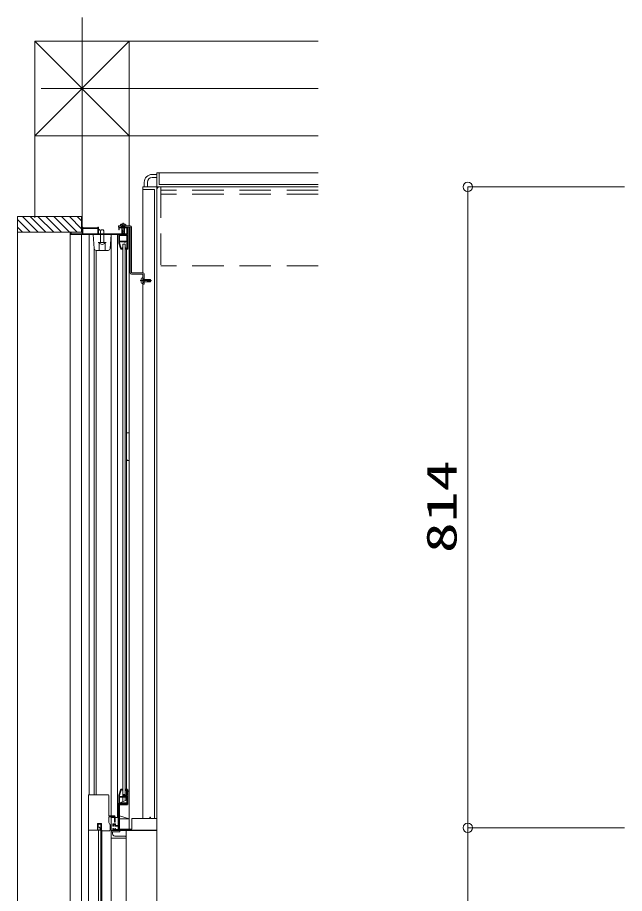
# Model space of a CAD drawing. Units: millimetres on the paper. Extents: x -305 to 305, y -152 to 152.
# Drawn here: x -181 to -142.5, y 21 to 76.6 of the extents above; entities that cross this region are included whole.
import ezdxf
from ezdxf.enums import TextEntityAlignment as Align

# ---------------------------------------------------------------- set-up
doc = ezdxf.new("R2010")
doc.units = ezdxf.units.MM
doc.linetypes.add('DASHED2', pattern=[3, 2, -1])
doc.linetypes.add('LONG_CHAIN', pattern=[21, 18, -1, 1, -1])
doc.layers.add('0-0_0', color=7, linetype='Continuous', lineweight=9)
doc.layers.add('0-1_VIEW0001', color=7, linetype='Continuous', lineweight=9)
doc.styles.add('ＭＳ ゴシック', font='')
doc.styles.get('ＭＳ ゴシック').set_extended_font_data('MS Gothic')

# ---------------------------------------------------------------- blocks, each defined once
blk = doc.blocks.new('_ORIGIN')
at = {"layer": '0-0_0'}
blk.add_line((0, 0), (-1, 0), dxfattribs=at)
blk.add_circle((0, 0), 0.5, dxfattribs=at)

msp = doc.modelspace()

# ---------------------------------------------------------------- linework, layer by layer
at = {"layer": '0-0_0'}
for p, q in [((-142.473, 65.841), (-152.433, 65.841)), ((-152.433, 25.741), (-152.433, 65.241)), ((-142.473, 25.141), (-152.433, 25.141)), ((-142.473, 25.141), (-152.433, 25.141)), ((-152.433, -12.859), (-152.433, 24.541))]:
    msp.add_line(p, q, dxfattribs=at)
at = {"layer": '0-1_VIEW0001', "linetype": 'LONG_CHAIN'}
for p, q in [((-176.935, 76.604), (-176.935, 62.876)), ((-161.935, 72.092), (-179.543, 72.092))]:
    msp.add_line(p, q, dxfattribs=at)
at = {"layer": '0-1_VIEW0001'}
for p, q in [((-173.935, 75.093), (-179.935, 69.092)), ((-179.935, 75.092), (-179.935, 63.891)), ((-173.935, 69.092), (-179.934, 75.092)), ((-161.935, 75.092), (-179.934, 75.092)), ((-173.935, 75.093), (-173.935, 63.371)), ((-161.935, 69.092), (-179.935, 69.092)), ((-172.485, 66.641), (-172.185, 66.641)), ((-172.485, 66.441), (-172.185, 66.441)), ((-172.185, 66.741), (-161.935, 66.741)), ((-172.185, 65.866), (-172.185, 66.741)), ((-172.035, 65.991), (-172.035, 66.741)), ((-173.085, 65.841), (-173.085, 60.391)), ((-172.21, 65.841), (-173.085, 65.841)), ((-172.335, 65.691), (-173.085, 65.691)), ((-172.985, 66.141), (-172.985, 65.841)), ((-172.785, 66.141), (-172.785, 65.841)), ((-172.335, 65.691), (-172.335, 25.741)), ((-172.185, 65.816), (-172.185, 25.519)), ((-172.185, 25.841), (-172.185, 65.691)), ((-172.16, 65.841), (-161.935, 65.841)), ((-161.935, 65.841), (-172.036, 65.841)), ((-172.035, 65.991), (-161.935, 65.991)), ((-176.963, 63.966), (-181.038, 63.966)), ((-181.038, 63.966), (-181.038, -14.459)), ((-181.038, 63.78), (-180.224, 62.966)), ((-180.729, 63.966), (-179.729, 62.965)), ((-180.234, 63.965), (-179.234, 62.965)), ((-179.739, 63.965), (-178.739, 62.965)), ((-179.239, 63.965), (-178.239, 62.965)), ((-178.739, 63.965), (-177.739, 62.966)), ((-178.239, 63.965), (-177.239, 62.966)), ((-177.743, 63.965), (-176.963, 63.185)), ((-177.243, 63.965), (-176.963, 63.685)), ((-176.963, 62.966), (-176.963, 63.966)), ((-174.495, 63.371), (-174.49, 63.427)), ((-174.423, 63.489), (-174.377, 63.398)), ((-174.32, 63.558), (-174.32, 62.824)), ((-174.218, 63.489), (-174.263, 63.398)), ((-174.145, 63.371), (-174.15, 63.427)), ((-181.038, 63.285), (-180.719, 62.966)), ((-176.963, 62.966), (-181.038, 62.966)), ((-177.685, -10.451), (-177.685, 62.966)), ((-177.635, 62.966), (-177.685, 62.966)), ((-177.635, 62.866), (-177.635, 62.966)), ((-176.935, 63.291), (-176.935, 62.866)), ((-176.89, 63.291), (-176.935, 63.291)), ((-176.89, 63.241), (-176.89, 63.291)), ((-175.93, 63.241), (-176.89, 63.241)), ((-176.89, 63.196), (-176.89, 62.866)), ((-175.93, 63.196), (-176.89, 63.196)), ((-175.93, 63.241), (-175.93, 63.291)), ((-175.9, 63.291), (-175.93, 63.291)), ((-175.93, 62.866), (-175.93, 63.196)), ((-175.885, 63.136), (-175.885, 63.276)), ((-175.835, 63.136), (-175.885, 63.136)), ((-175.885, 63.091), (-175.835, 63.091)), ((-175.885, 62.866), (-175.885, 63.091)), ((-175.835, 63.091), (-175.835, 63.136)), ((-175.725, 63.116), (-175.76, 63.046)), ((-175.76, 62.386), (-175.76, 63.046)), ((-175.56, 62.386), (-175.56, 63.046)), ((-174.615, 63.371), (-173.885, 63.371)), ((-174.61, 63.291), (-174.61, 63.116)), ((-174.61, 63.116), (-174.57, 63.116)), ((-174.05, 63.291), (-174.595, 63.291)), ((-174.57, 63.246), (-174.09, 63.246)), ((-174.57, 63.116), (-174.57, 63.246)), ((-174.438, 63.369), (-174.438, 63.289)), ((-174.403, 62.921), (-174.403, 63.336)), ((-174.403, 63.036), (-174.372, 63.036)), ((-174.403, 62.921), (-174.328, 62.871)), ((-174.328, 62.889), (-174.388, 63.088)), ((-174.377, 63.398), (-174.32, 63.368)), ((-174.32, 62.946), (-174.363, 63.091)), ((-174.347, 63.036), (-174.238, 63.036)), ((-174.328, 62.889), (-174.328, 62.871)), ((-174.313, 62.871), (-174.328, 62.871)), ((-174.263, 63.398), (-174.32, 63.368)), ((-174.32, 62.946), (-174.313, 62.871)), ((-174.32, 62.946), (-174.32, 62.871)), ((-174.238, 62.921), (-174.313, 62.871)), ((-174.238, 63.336), (-174.238, 62.921)), ((-174.234, 63.346), (-174.234, 63.336)), ((-174.213, 63.37), (-174.213, 63.29)), ((-174.09, 63.246), (-174.09, 62.866)), ((-174.035, 61.916), (-174.035, 63.291)), ((-173.935, 63.291), (-173.935, 25.051)), ((-173.885, 63.291), (-173.885, 60.391)), ((-173.805, 63.291), (-173.805, 60.391)), ((-177.685, 62.816), (-174.09, 62.816)), ((-176.935, 62.866), (-177.635, 62.866)), ((-176.98, -11.431), (-176.98, 62.816)), ((-176.89, 62.866), (-175.93, 62.866)), ((-176.485, 27.241), (-176.485, 62.791)), ((-175.91, 62.316), (-175.66, 62.316)), ((-174.09, 62.866), (-175.885, 62.866)), ((-175.86, 61.816), (-175.86, 62.316)), ((-175.76, 62.816), (-175.76, 62.316)), ((-175.66, 62.316), (-175.41, 62.316)), ((-175.56, 62.816), (-175.56, 62.316)), ((-175.46, 61.816), (-175.46, 62.316)), ((-175.085, 62.816), (-175.151, 61.931)), ((-175.095, 25.891), (-175.095, 62.791)), ((-174.695, 25.791), (-174.695, 62.816)), ((-174.61, 62.306), (-174.61, 62.816)), ((-174.595, 62.816), (-174.575, 62.816)), ((-174.565, 62.756), (-174.565, 62.406)), ((-174.15, 62.756), (-174.565, 62.756)), ((-174.565, 62.406), (-174.248, 62.406)), ((-174.565, 62.361), (-174.565, 62.306)), ((-174.266, 62.361), (-174.565, 62.361)), ((-174.549, 62.801), (-174.184, 62.801)), ((-174.235, 62.335), (-174.256, 62.356)), ((-174.237, 62.401), (-174.223, 62.387)), ((-174.22, 62.331), (-174.224, 62.331)), ((-174.205, 62.385), (-174.171, 62.404)), ((-174.128, 62.376), (-174.201, 62.336)), ((-174.164, 62.406), (-174.135, 62.406)), ((-174.12, 62.391), (-174.12, 62.389)), ((-174.09, 62.816), (-174.09, 61.941)), ((-176.178, 27.241), (-176.178, 62.058)), ((-176.044, 61.816), (-175.276, 61.816)), ((-176.038, 27.241), (-176.038, 61.816)), ((-174.496, 61.926), (-174.606, 62.276)), ((-174.563, 62.289), (-174.455, 61.946)), ((-174.401, 61.891), (-174.448, 61.891)), ((-174.441, 61.936), (-174.42, 61.936)), ((-174.409, 61.94), (-174.373, 61.976)), ((-174.35, 61.936), (-174.391, 61.895)), ((-174.363, 61.981), (-174.36, 61.981)), ((-174.355, 62.216), (-174.355, 26.798)), ((-174.196, 62.216), (-174.355, 62.216)), ((-174.345, 61.966), (-174.345, 61.947)), ((-174.213, 62.266), (-174.213, 62.266)), ((-174.195, 62.216), (-174.195, 26.86)), ((-174.17, 61.966), (-174.195, 61.966)), ((-174.195, 61.891), (-174.06, 61.891)), ((-174.09, 61.941), (-174.145, 61.941)), ((-174.115, 61.891), (-174.115, 26.891)), ((-173.805, 60.391), (-173.065, 60.391)), ((-173.805, 60.311), (-173.065, 60.311)), ((-173.085, 60.311), (-173.085, 60.064)), ((-173.065, 60.311), (-173.065, 59.666)), ((-172.985, 59.666), (-172.985, 60.311)), ((-173.253, 59.891), (-172.519, 59.891)), ((-173.065, 60.066), (-173.121, 60.061)), ((-173.065, 59.716), (-173.121, 59.72)), ((-173.116, 59.891), (-172.935, 59.891)), ((-173.085, 59.717), (-173.085, 25.741)), ((-173.065, 60.003), (-172.985, 60.003)), ((-173.065, 59.808), (-172.616, 59.808)), ((-173.065, 59.778), (-172.985, 59.778)), ((-173.065, 59.666), (-172.985, 59.666)), ((-172.64, 59.891), (-172.785, 59.848)), ((-172.583, 59.883), (-172.783, 59.823)), ((-172.64, 59.891), (-172.565, 59.898)), ((-172.64, 59.891), (-172.565, 59.891)), ((-172.616, 59.808), (-172.565, 59.883)), ((-172.583, 59.883), (-172.565, 59.883)), ((-172.565, 59.883), (-172.565, 59.898)), ((-173.935, 50.217), (-174.115, 50.217)), ((-174.115, 48.52), (-173.936, 48.468)), ((-173.935, 48.467), (-174.115, 48.467)), ((-174.496, 27.556), (-174.606, 27.205)), ((-174.563, 27.192), (-174.452, 27.546)), ((-174.452, 27.546), (-174.42, 27.546)), ((-174.401, 27.591), (-174.448, 27.591)), ((-174.409, 27.541), (-174.373, 27.505)), ((-174.35, 27.545), (-174.391, 27.586)), ((-174.363, 27.501), (-174.36, 27.501)), ((-174.196, 27.266), (-174.355, 27.266)), ((-174.345, 27.516), (-174.345, 27.534)), ((-174.195, 27.591), (-174.06, 27.591)), ((-174.17, 27.516), (-174.195, 27.516)), ((-174.09, 27.541), (-174.145, 27.541)), ((-174.09, 27.216), (-174.09, 27.541)), ((-174.035, 27.566), (-174.035, 26.631)), ((-173.935, 27.467), (-174.035, 27.467)), ((-176.535, 27.191), (-176.535, 24.956)), ((-175.285, 27.241), (-176.485, 27.241)), ((-175.235, 25.906), (-175.235, 27.191)), ((-174.115, 26.891), (-174.635, 26.691)), ((-174.61, 25.286), (-174.61, 27.175)), ((-174.565, 27.121), (-174.565, 27.175)), ((-174.266, 27.121), (-174.565, 27.121)), ((-174.565, 27.076), (-174.248, 27.076)), ((-174.565, 26.726), (-174.565, 27.076)), ((-174.15, 26.726), (-174.565, 26.726)), ((-174.335, 27.185), (-174.335, 27.197)), ((-174.287, 27.142), (-174.323, 27.163)), ((-174.313, 27.21), (-174.267, 27.183)), ((-174.245, 27.136), (-174.262, 27.136)), ((-174.235, 27.146), (-174.256, 27.125)), ((-174.249, 27.185), (-174.223, 27.211)), ((-174.237, 27.08), (-174.223, 27.094)), ((-174.205, 27.166), (-174.228, 27.143)), ((-174.22, 27.151), (-174.224, 27.151)), ((-174.213, 27.216), (-174.09, 27.216)), ((-174.205, 27.096), (-174.171, 27.077)), ((-174.128, 27.105), (-174.201, 27.146)), ((-174.09, 27.171), (-174.194, 27.171)), ((-174.164, 27.076), (-174.135, 27.076)), ((-174.12, 27.091), (-174.12, 27.092)), ((-174.09, 26.666), (-174.09, 27.171)), ((-174.635, 24.966), (-174.635, 26.691)), ((-174.61, 26.681), (-174.184, 26.681)), ((-174.61, 26.666), (-174.575, 26.666)), ((-174.595, 26.666), (-174.09, 26.666)), ((-174.55, 26.606), (-174.55, 25.051)), ((-174.06, 26.606), (-174.55, 26.606)), ((-175.235, 25.475), (-175.235, 25.826)), ((-174.885, 25.891), (-175.22, 25.891)), ((-175.22, 25.841), (-174.9, 25.841)), ((-175.095, 25.841), (-175.095, -11.309)), ((-174.635, 25.791), (-175.095, 25.791)), ((-174.885, 25.826), (-174.885, 25.506)), ((-174.835, 25.506), (-174.835, 25.841)), ((-174.55, 25.897), (-173.936, 25.718)), ((-173.935, 25.717), (-174.55, 25.717)), ((-173.785, 25.051), (-173.785, 25.691)), ((-173.735, 25.741), (-172.625, 25.741)), ((-172.625, 25.816), (-172.585, 25.816)), ((-172.625, 25.741), (-172.625, 25.816)), ((-172.585, 25.816), (-172.585, 25.741)), ((-172.585, 25.741), (-172.235, 25.741)), ((-172.185, 25.841), (-172.185, 25.519)), ((-172.185, 25.691), (-172.185, 25.006)), ((-175.695, 25.416), (-175.965, 25.416)), ((-175.965, 25.416), (-175.965, 24.98)), ((-175.94, 25.046), (-175.94, 25.118)), ((-175.939, 25.123), (-175.924, 25.162)), ((-175.739, 25.371), (-175.739, -11.189)), ((-175.695, 24.986), (-175.695, 25.416)), ((-175.162, 25.344), (-175.233, 25.467)), ((-175.16, 24.995), (-175.16, 25.337)), ((-174.985, 25.391), (-174.81, 25.391)), ((-174.985, 25.391), (-174.985, 25.236)), ((-174.935, 25.236), (-174.985, 25.236)), ((-174.985, 25.086), (-174.935, 25.086)), ((-174.985, 24.991), (-174.985, 25.086)), ((-174.935, 25.341), (-174.935, 25.236)), ((-174.86, 25.341), (-174.935, 25.341)), ((-174.935, 25.086), (-174.935, 25.031)), ((-174.87, 25.491), (-174.85, 25.491)), ((-174.86, 25.236), (-174.86, 25.341)), ((-174.61, 25.236), (-174.86, 25.236)), ((-174.86, 25.086), (-174.82, 25.086)), ((-174.86, 25.031), (-174.86, 25.086)), ((-174.82, 25.086), (-174.82, 25.041)), ((-174.82, 25.041), (-174.61, 25.041)), ((-174.81, 25.391), (-174.81, 25.286)), ((-174.81, 25.286), (-174.61, 25.286)), ((-174.61, 25.041), (-174.61, 25.236)), ((-174.55, 25.051), (-173.785, 25.051)), ((-176.535, 24.98), (-176.535, -13.019)), ((-175.685, 24.98), (-176.535, 24.98)), ((-176.49, 24.981), (-175.924, 24.981)), ((-175.91, 25.021), (-175.915, 25.021)), ((-175.911, 24.988), (-175.902, 25.002)), ((-175.84, 24.981), (-175.91, 24.981)), ((-175.9, 25.01), (-175.9, 25.011)), ((-175.889, -11.139), (-175.889, 24.981)), ((-175.739, 24.941), (-175.203, 24.941)), ((-175.685, -11.309), (-175.685, 24.98)), ((-175.182, 24.953), (-175.162, 24.987)), ((-175.095, 24.969), (-174.551, 24.969)), ((-175.095, 24.888), (-174.547, 24.888)), ((-175.095, 24.491), (-174.198, 24.491)), ((-175.011, 24.766), (-175.011, 24.888)), ((-172.2, 24.991), (-174.985, 24.991)), ((-174.935, 25.031), (-174.86, 25.031)), ((-174.21, 24.616), (-174.861, 24.616)), ((-172.185, 24.966), (-174.635, 24.966)), ((-174.551, 24.969), (-174.535, 24.925)), ((-174.531, 24.991), (-174.537, 24.991)), ((-174.531, 24.991), (-174.39, 24.991)), ((-174.145, 24.579), (-174.145, 24.966)), ((-174.145, 24.491), (-174.145, -11.485)), ((-172.185, 24.966), (-172.185, -11.485))]:
    msp.add_line(p, q, dxfattribs=at)
at = {"layer": '0-1_VIEW0001', "color": 6, "linetype": 'DASHED2'}
for p, q in [((-161.935, 65.841), (-171.935, 65.841)), ((-171.935, 60.891), (-171.935, 65.841)), ((-161.935, 65.641), (-171.935, 65.641)), ((-161.935, 60.841), (-171.935, 60.841))]:
    msp.add_line(p, q, dxfattribs=at)
msp.add_lwpolyline([(-161.935, 65.391), (-171.935, 65.391), (-171.935, 65.641)], dxfattribs=at)
at = {"layer": '0-1_VIEW0001'}
for points in [[(-175.885, 63.276), (-175.89, 63.286), (-175.9, 63.291)], [(-175.56, 63.046), (-175.595, 63.116), (-175.725, 63.116)], [(-174.615, 63.371), (-174.615, 63.291), (-173.885, 63.291)], [(-174.407, 63.346), (-174.407, 63.336), (-174.213, 63.336)], [(-175.085, 62.816), (-176.235, 62.816), (-176.169, 61.931)], [(-174.575, 62.816), (-174.568, 62.814), (-174.562, 62.808), (-174.557, 62.803), (-174.549, 62.801)], [(-174.256, 62.356), (-174.261, 62.359), (-174.266, 62.361)], [(-174.248, 62.406), (-174.242, 62.404), (-174.237, 62.401)], [(-174.224, 62.331), (-174.23, 62.332), (-174.235, 62.335)], [(-174.223, 62.387), (-174.215, 62.383), (-174.205, 62.385)], [(-174.201, 62.336), (-174.21, 62.332), (-174.22, 62.331)], [(-174.184, 62.801), (-174.178, 62.802), (-174.172, 62.806)], [(-174.172, 62.806), (-174.123, 62.798), (-174.15, 62.756)], [(-174.171, 62.404), (-174.168, 62.405), (-174.164, 62.406)], [(-174.135, 62.406), (-174.125, 62.401), (-174.12, 62.391)], [(-174.12, 62.389), (-174.122, 62.382), (-174.128, 62.376)], [(-174.606, 62.276), (-174.609, 62.291), (-174.61, 62.306)], [(-174.565, 62.306), (-174.564, 62.298), (-174.563, 62.289)], [(-174.448, 61.891), (-174.478, 61.9), (-174.496, 61.926)], [(-174.455, 61.946), (-174.45, 61.939), (-174.441, 61.936)], [(-174.42, 61.936), (-174.414, 61.937), (-174.409, 61.94)], [(-174.391, 61.895), (-174.396, 61.892), (-174.401, 61.891)], [(-174.373, 61.976), (-174.368, 61.979), (-174.363, 61.981)], [(-174.36, 61.981), (-174.35, 61.976), (-174.345, 61.966)], [(-174.345, 61.947), (-174.346, 61.941), (-174.35, 61.936)], [(-174.145, 61.941), (-174.152, 61.944), (-174.155, 61.951), (-174.16, 61.961), (-174.17, 61.966)], [(-174.06, 61.891), (-174.042, 61.898), (-174.035, 61.916)], [(-173.065, 59.973), (-172.616, 59.973), (-172.565, 59.898)], [(-174.448, 27.591), (-174.478, 27.581), (-174.496, 27.556)], [(-174.42, 27.546), (-174.414, 27.544), (-174.409, 27.541)], [(-174.391, 27.586), (-174.396, 27.589), (-174.401, 27.591)], [(-174.373, 27.505), (-174.368, 27.502), (-174.363, 27.501)], [(-174.36, 27.501), (-174.35, 27.505), (-174.345, 27.516)], [(-174.345, 27.534), (-174.346, 27.54), (-174.35, 27.545)], [(-174.145, 27.541), (-174.152, 27.538), (-174.155, 27.531), (-174.16, 27.52), (-174.17, 27.516)], [(-174.06, 27.591), (-174.042, 27.583), (-174.035, 27.566)], [(-176.485, 27.241), (-176.52, 27.226), (-176.535, 27.191)], [(-175.235, 27.191), (-175.25, 27.226), (-175.285, 27.241)], [(-174.606, 27.205), (-174.609, 27.19), (-174.61, 27.175)], [(-174.565, 27.175), (-174.564, 27.184), (-174.563, 27.192)], [(-174.335, 27.197), (-174.328, 27.21), (-174.313, 27.21)], [(-174.323, 27.163), (-174.332, 27.172), (-174.335, 27.185)], [(-174.262, 27.136), (-174.275, 27.137), (-174.287, 27.142)], [(-174.267, 27.183), (-174.258, 27.181), (-174.249, 27.185)], [(-174.256, 27.125), (-174.261, 27.122), (-174.266, 27.121)], [(-174.248, 27.076), (-174.242, 27.077), (-174.237, 27.08)], [(-174.228, 27.143), (-174.236, 27.137), (-174.245, 27.136)], [(-174.224, 27.151), (-174.23, 27.149), (-174.235, 27.146)], [(-174.223, 27.211), (-174.218, 27.214), (-174.213, 27.216)], [(-174.223, 27.094), (-174.215, 27.098), (-174.205, 27.096)], [(-174.201, 27.146), (-174.21, 27.149), (-174.22, 27.151)], [(-174.194, 27.171), (-174.2, 27.169), (-174.205, 27.166)], [(-174.172, 26.676), (-174.123, 26.683), (-174.15, 26.726)], [(-174.171, 27.077), (-174.168, 27.076), (-174.164, 27.076)], [(-174.135, 27.076), (-174.125, 27.08), (-174.12, 27.091)], [(-174.12, 27.092), (-174.122, 27.099), (-174.128, 27.105)], [(-174.184, 26.681), (-174.178, 26.679), (-174.172, 26.676)], [(-174.035, 26.631), (-174.042, 26.613), (-174.06, 26.606)], [(-175.22, 25.891), (-175.231, 25.895), (-175.235, 25.906)], [(-175.235, 25.826), (-175.231, 25.836), (-175.22, 25.841)], [(-174.9, 25.841), (-174.89, 25.836), (-174.885, 25.826)], [(-174.835, 25.841), (-174.85, 25.876), (-174.885, 25.891)], [(-173.785, 25.691), (-173.77, 25.726), (-173.735, 25.741)], [(-172.235, 25.741), (-172.2, 25.726), (-172.185, 25.691)], [(-175.94, 25.118), (-175.94, 25.121), (-175.939, 25.123)], [(-175.915, 25.021), (-175.933, 25.028), (-175.94, 25.046)], [(-175.924, 25.162), (-175.921, 25.171), (-175.92, 25.18)], [(-175.92, 25.18), (-175.92, 25.371), (-175.739, 25.371)], [(-175.233, 25.467), (-175.235, 25.471), (-175.235, 25.475)], [(-175.16, 25.337), (-175.161, 25.34), (-175.162, 25.344)], [(-174.885, 25.506), (-174.881, 25.495), (-174.87, 25.491)], [(-174.85, 25.491), (-174.84, 25.495), (-174.835, 25.506)], [(-175.924, 24.981), (-175.916, 24.983), (-175.911, 24.988)], [(-175.9, 25.011), (-175.903, 25.018), (-175.91, 25.021)], [(-175.902, 25.002), (-175.901, 25.006), (-175.9, 25.01)], [(-175.203, 24.941), (-175.191, 24.944), (-175.182, 24.953)], [(-175.162, 24.987), (-175.161, 24.991), (-175.16, 24.995)], [(-175.011, 24.766), (-174.987, 24.684), (-174.916, 24.626), (-174.861, 24.616)], [(-174.547, 24.888), (-174.535, 24.909), (-174.535, 24.925)], [(-174.198, 24.491), (-174.135, 24.491), (-174.135, 24.541)], [(-174.135, 24.541), (-174.135, 24.548), (-174.136, 24.556), (-174.141, 24.571), (-174.145, 24.578), (-174.154, 24.592), (-174.16, 24.598), (-174.175, 24.607), (-174.183, 24.611), (-174.192, 24.613)], [(-172.185, 25.006), (-172.19, 24.995), (-172.2, 24.991)]]:
    msp.add_lwpolyline(points, dxfattribs=at)
for centre, radius, start, end in [((-172.485, 66.141), 0.5, 90, 180), ((-172.485, 66.141), 0.3, 90, 180), ((-172.21, 65.816), 0.025, 0, 90), ((-172.16, 65.866), 0.025, 180, 270), ((-172.035, 65.691), 0.15, 90, 180), ((-174.425, 63.421), 0.065, 105.8808, 175), ((-174.32, 63.051), 0.45, 74.1192, 105.8808), ((-174.215, 63.421), 0.065, 5, 74.1192), ((-174.432, 63.346), 0.025, 0, 90), ((-174.375, 63.088), 0.0124, 12.809, 180), ((-174.209, 63.346), 0.025, 90, 178.9374), ((-173.885, 63.291), 0.08, 0, 90), ((-175.84, 62.308), 0.0077, 90, 207.281), ((-175.48, 62.308), 0.0077, 332.719, 90), ((-176.044, 61.941), 0.125, 184.2892, 270), ((-175.66, 62.401), 0.21, 207.281, 332.719), ((-175.276, 61.941), 0.125, 270, 355.7108), ((-173.805, 60.391), 0.08, 180, 270), ((-173.065, 60.311), 0.08, 0, 90), ((-172.745, 59.891), 0.45, 164.1191, 195.8809), ((-173.115, 59.996), 0.065, 95, 164.1191), ((-173.115, 59.785), 0.065, 195.8809, 265), ((-172.783, 59.836), 0.0124, 102.809, 270), ((-175.888, 25.077), 0.108, 296.4011, 107.4388), ((-174.21, 24.541), 0.075, 75.9926, 90)]:
    msp.add_arc(centre, radius, start, end, dxfattribs=at)

# ---------------------------------------------------------------- block references
at = {"layer": '0-0_0', "xscale": 0.6, "yscale": 0.6}
for p, rotation in [((-152.433, 65.841), 90), ((-152.433, 25.141), 270), ((-152.433, 25.141), 90)]:
    msp.add_blockref('_ORIGIN', p, dxfattribs=dict(at, rotation=rotation))

# ---------------------------------------------------------------- texts
at = {"layer": '0-0_0', "style": 'ＭＳ ゴシック', "width": 1.5}
msp.add_text('814', height=1.921, rotation=90, dxfattribs=at).set_placement((-152.563, 42.587), align=Align.BOTTOM_LEFT)

doc.saveas('drawing.dxf')
